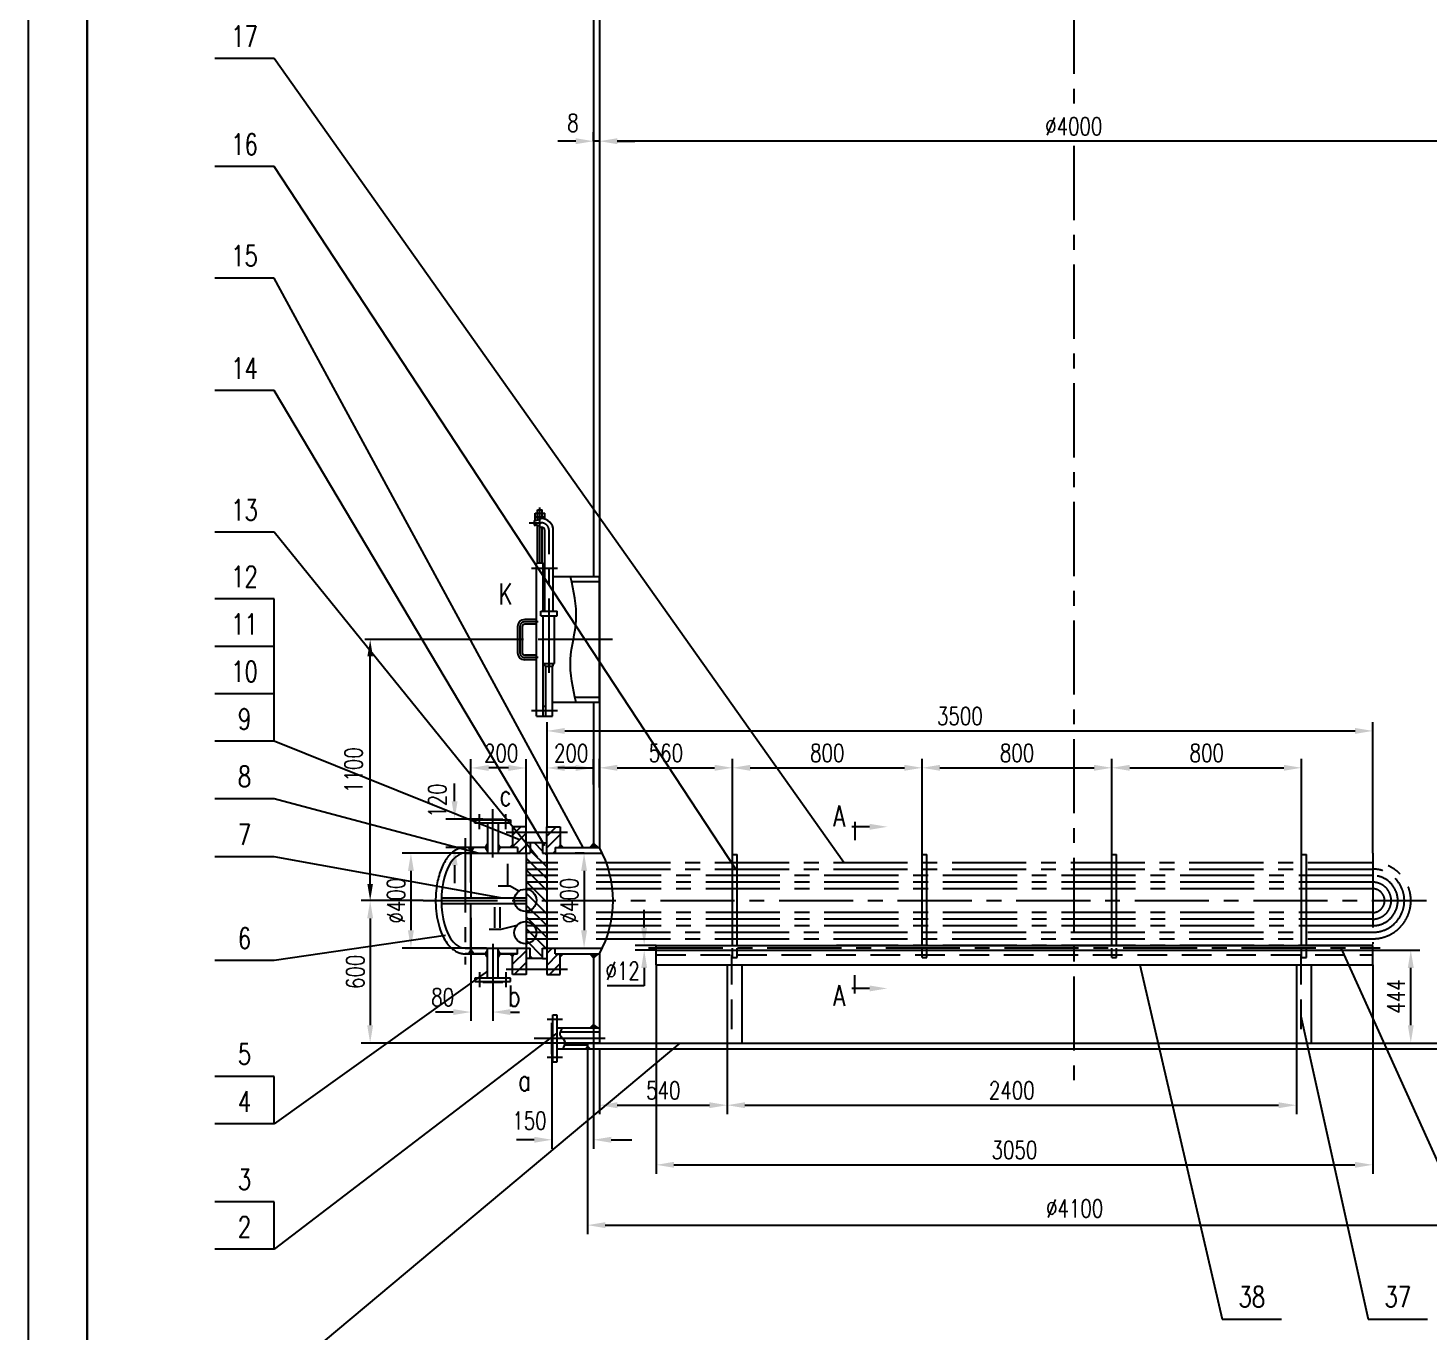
# Model space of a CAD drawing. Header units: millimetres. Extents: x 35295 to 50145, y 0 to 21025.
# Drawn here: x 35295 to 41198, y 9333 to 14828 of the extents above; entities that cross this region are included whole.
import ezdxf
from ezdxf.enums import TextEntityAlignment as Align

# ---------------------------------------------------------------- set-up
doc = ezdxf.new("R2010")
doc.units = ezdxf.units.MM
doc.header["$LTSCALE"] = 250
doc.linetypes.add('CENTER', pattern=[2, 1.25, -0.25, 0.25, -0.25])
doc.linetypes.add('DASHED', pattern=[0.75, 0.5, -0.25])
for name, color, linetype in [('2', 1, 'Continuous'), ('HGJ', 1, 'Continuous'), ('HGJX', 2, 'CENTER'), ('HGJY', 7, 'Continuous'), ('K1', 4, 'Continuous'), ('RENK', 7, 'Continuous')]:
    doc.layers.add(name, color=color, linetype=linetype)
doc.styles.add('hzfs', font='simplex.shx', dxfattribs={"width": 0.75, "bigfont": 'hzfs.shx'})
doc.styles.get("Standard").update_dxf_attribs({"font": 'txt', "width": 0.75, "bigfont": 'hztxt.shx'})
doc.dimstyles.new('ISO-25', dxfattribs={"dimtxt": 2.5, "dimasz": 2.5, "dimexe": 1.25, "dimexo": 0.625, "dimtad": 1, "dimtxsty": 'Standard', "dimcen": 2.5, "dimadec": 0, "dimazin": 0, "dimtfac": 1, "dimtmove": 0, "dimatfit": 3, "dimfxl": 0, "dimarcsym": 0})
doc.dimstyles.get("Standard").update_dxf_attribs({"dimtxt": 0.18, "dimasz": 0.18, "dimexe": 0.18, "dimexo": 0.0625, "dimgap": 0.09, "dimtad": 0, "dimtih": 1, "dimtoh": 1, "dimdec": 4, "dimzin": 0, "dimdsep": 46, "dimtxsty": 'Standard', "dimcen": 0.09, "dimadec": 0, "dimazin": 0, "dimtfac": 1, "dimtdec": 4, "dimtofl": 0, "dimtmove": 0, "dimatfit": 3, "dimfxl": 0, "dimtolj": 1, "dimtzin": 0, "dimarcsym": 0})

# ---------------------------------------------------------------- blocks, each defined once
blk = doc.blocks.new('*D31')
at = {"color": 0, "lineweight": -2}
for p, q in [((37704.4, 14366.3), (37704.4, 14313.8)), ((41629.4, 14351.3), (37779.4, 14351.3)), ((41704.4, 14381.3), (41704.4, 14313.8))]:
    blk.add_line(p, q, dxfattribs=at)
at = {"color": 0}
for points in [[(37779.4, 14363.8), (37779.4, 14338.8), (37704.4, 14351.3)], [(41629.4, 14363.8), (41629.4, 14338.8), (41704.4, 14351.3)]]:
    blk.add_solid(points, dxfattribs=at)
at = {"layer": 'DEFPOINTS', "color": 0}
for p in [(37704.4, 14366.3), (37704.4, 14351.3), (41704.4, 14381.3)]:
    blk.add_point(p, dxfattribs=at)
at = {"color": 0, "insert": (39704.4, 14413.8), "char_height": 75, "attachment_point": 5, "style": 'hzfs'}
blk.add_mtext('\\A1;%%C4000', dxfattribs=at)
blk = doc.blocks.new('*D32')
at = {"color": 0, "lineweight": -2}
for p, q in [((37639.9, 11350.6), (37602.4, 11350.6)), ((37639.9, 11275.6), (37639.9, 11025.6)), ((37637.2, 10950.6), (37677.4, 10950.6))]:
    blk.add_line(p, q, dxfattribs=at)
at = {"color": 0}
for points in [[(37627.4, 11275.6), (37652.4, 11275.6), (37639.9, 11350.6)], [(37627.4, 11025.6), (37652.4, 11025.6), (37639.9, 10950.6)]]:
    blk.add_solid(points, dxfattribs=at)
at = {"layer": 'DEFPOINTS', "color": 0}
for p in [(37639.9, 11350.6), (37637.2, 10950.6), (37639.9, 10950.6)]:
    blk.add_point(p, dxfattribs=at)
at = {"color": 0, "insert": (37577.4, 11150.6), "char_height": 75, "attachment_point": 5, "rotation": 90, "style": 'hzfs'}
blk.add_mtext('\\A1;%%C400', dxfattribs=at)
blk = doc.blocks.new('*D33')
at = {"color": 0, "lineweight": -2}
for p, q in [((37189.2, 11350.6), (36872.3, 11350.6)), ((36909.8, 11275.6), (36909.8, 11025.6)), ((37228.7, 10950.6), (36872.3, 10950.6))]:
    blk.add_line(p, q, dxfattribs=at)
at = {"color": 0}
for points in [[(36897.3, 11275.6), (36922.3, 11275.6), (36909.8, 11350.6)], [(36897.3, 11025.6), (36922.3, 11025.6), (36909.8, 10950.6)]]:
    blk.add_solid(points, dxfattribs=at)
at = {"layer": 'DEFPOINTS', "color": 0}
for p in [(37189.2, 11350.6), (36909.8, 10950.6), (37228.7, 10950.6)]:
    blk.add_point(p, dxfattribs=at)
at = {"color": 0, "insert": (36847.3, 11150.6), "char_height": 75, "attachment_point": 5, "rotation": 90, "style": 'hzfs'}
blk.add_mtext('\\A1;%%C400', dxfattribs=at)
blk = doc.blocks.new('*D34')
at = {"color": 0, "lineweight": -2}
for p, q in [((37483.6, 11747.4), (37483.6, 11903.4)), ((37558.6, 11865.9), (40890.1, 11865.9)), ((40965.1, 11350.5), (40965.1, 11903.4))]:
    blk.add_line(p, q, dxfattribs=at)
at = {"color": 0}
for points in [[(37558.6, 11878.4), (37558.6, 11853.4), (37483.6, 11865.9)], [(40890.1, 11878.4), (40890.1, 11853.4), (40965.1, 11865.9)]]:
    blk.add_solid(points, dxfattribs=at)
at = {"layer": 'DEFPOINTS', "color": 0}
for p in [(40965.1, 11865.9), (37483.6, 11747.4), (40965.1, 11350.5)]:
    blk.add_point(p, dxfattribs=at)
at = {"color": 0, "insert": (39224.3, 11928.4), "char_height": 75, "attachment_point": 5, "style": 'hzfs'}
blk.add_mtext('\\A1;3500', dxfattribs=at)
blk = doc.blocks.new('*D35')
at = {"color": 0, "lineweight": -2}
for p, q in [((37704.4, 11627.4), (37704.4, 11748)), ((38265.1, 11345.1), (38265.1, 11748)), ((37779.4, 11710.5), (38190.1, 11710.5))]:
    blk.add_line(p, q, dxfattribs=at)
at = {"color": 0}
for points in [[(37779.4, 11723), (37779.4, 11698), (37704.4, 11710.5)], [(38190.1, 11723), (38190.1, 11698), (38265.1, 11710.5)]]:
    blk.add_solid(points, dxfattribs=at)
at = {"layer": 'DEFPOINTS', "color": 0}
for p in [(38265.1, 11710.5), (37704.4, 11627.4), (38265.1, 11345.1)]:
    blk.add_point(p, dxfattribs=at)
at = {"color": 0, "insert": (37984.8, 11773), "char_height": 75, "attachment_point": 5, "style": 'hzfs'}
blk.add_mtext('\\A1;560', dxfattribs=at)
blk = doc.blocks.new('*D36')
at = {"color": 0, "lineweight": -2}
for p, q in [((39065.1, 11345.1), (39065.1, 11748)), ((38340.1, 11710.5), (38990.1, 11710.5))]:
    blk.add_line(p, q, dxfattribs=at)
at = {"color": 0}
for points in [[(38340.1, 11723), (38340.1, 11698), (38265.1, 11710.5)], [(38990.1, 11723), (38990.1, 11698), (39065.1, 11710.5)]]:
    blk.add_solid(points, dxfattribs=at)
at = {"layer": 'DEFPOINTS', "color": 0}
for p in [(39065.1, 11710.5), (38265.1, 11345.1), (39065.1, 11345.1)]:
    blk.add_point(p, dxfattribs=at)
at = {"color": 0, "insert": (38665.1, 11773), "char_height": 75, "attachment_point": 5, "style": 'hzfs'}
blk.add_mtext('\\A1;800', dxfattribs=at)
blk = doc.blocks.new('*D37')
at = {"color": 0, "lineweight": -2}
for p, q in [((39865.1, 11345.1), (39865.1, 11748)), ((39140.1, 11710.5), (39790.1, 11710.5))]:
    blk.add_line(p, q, dxfattribs=at)
at = {"color": 0}
for points in [[(39140.1, 11723), (39140.1, 11698), (39065.1, 11710.5)], [(39790.1, 11723), (39790.1, 11698), (39865.1, 11710.5)]]:
    blk.add_solid(points, dxfattribs=at)
at = {"layer": 'DEFPOINTS', "color": 0}
for p in [(39865.1, 11710.5), (39065.1, 11345.1), (39865.1, 11345.1)]:
    blk.add_point(p, dxfattribs=at)
at = {"color": 0, "insert": (39465.1, 11773), "char_height": 75, "attachment_point": 5, "style": 'hzfs'}
blk.add_mtext('\\A1;800', dxfattribs=at)
blk = doc.blocks.new('*D38')
at = {"color": 0, "lineweight": -2}
for p, q in [((40665.1, 11345.1), (40665.1, 11748)), ((39940.1, 11710.5), (40590.1, 11710.5))]:
    blk.add_line(p, q, dxfattribs=at)
at = {"color": 0}
for points in [[(39940.1, 11723), (39940.1, 11698), (39865.1, 11710.5)], [(40590.1, 11723), (40590.1, 11698), (40665.1, 11710.5)]]:
    blk.add_solid(points, dxfattribs=at)
at = {"layer": 'DEFPOINTS', "color": 0}
for p in [(40665.1, 11710.5), (39865.1, 11345.1), (40665.1, 11345.1)]:
    blk.add_point(p, dxfattribs=at)
at = {"color": 0, "insert": (40265.1, 11773), "char_height": 75, "attachment_point": 5, "style": 'hzfs'}
blk.add_mtext('\\A1;800', dxfattribs=at)
blk = doc.blocks.new('*D39')
at = {"color": 0, "lineweight": -2}
for p, q in [((37704.4, 10525.6), (37704.4, 10251)), ((38243.1, 10550.6), (38243.1, 10251)), ((37779.4, 10288.5), (38168.1, 10288.5))]:
    blk.add_line(p, q, dxfattribs=at)
at = {"color": 0}
for points in [[(37779.4, 10301), (37779.4, 10276), (37704.4, 10288.5)], [(38168.1, 10301), (38168.1, 10276), (38243.1, 10288.5)]]:
    blk.add_solid(points, dxfattribs=at)
at = {"layer": 'DEFPOINTS', "color": 0}
for p in [(37704.4, 10525.6), (38243.1, 10550.6), (38243.1, 10288.5)]:
    blk.add_point(p, dxfattribs=at)
at = {"color": 0, "insert": (37973.8, 10351), "char_height": 75, "attachment_point": 5, "style": 'hzfs'}
blk.add_mtext('\\A1;540', dxfattribs=at)
blk = doc.blocks.new('*D40')
at = {"color": 0, "lineweight": -2}
for p, q in [((40643.1, 10716.5), (40643.1, 10251)), ((38318.1, 10288.5), (40568.1, 10288.5))]:
    blk.add_line(p, q, dxfattribs=at)
at = {"color": 0}
for points in [[(38318.1, 10301), (38318.1, 10276), (38243.1, 10288.5)], [(40568.1, 10301), (40568.1, 10276), (40643.1, 10288.5)]]:
    blk.add_solid(points, dxfattribs=at)
at = {"layer": 'DEFPOINTS', "color": 0}
for p in [(38243.1, 10722.4), (40643.1, 10716.5), (40643.1, 10288.5)]:
    blk.add_point(p, dxfattribs=at)
at = {"color": 0, "insert": (39443.1, 10351), "char_height": 75, "attachment_point": 5, "style": 'hzfs'}
blk.add_mtext('\\A1;2400', dxfattribs=at)
blk = doc.blocks.new('*D41')
at = {"color": 0, "lineweight": -2}
for p, q in [((40833.8, 10942.1), (41162.7, 10942.1)), ((41125.2, 10625.6), (41125.2, 10867.1)), ((40778.2, 10550.6), (41162.7, 10550.6))]:
    blk.add_line(p, q, dxfattribs=at)
at = {"color": 0}
for points in [[(41112.7, 10867.1), (41137.7, 10867.1), (41125.2, 10942.1)], [(41112.7, 10625.6), (41137.7, 10625.6), (41125.2, 10550.6)]]:
    blk.add_solid(points, dxfattribs=at)
at = {"layer": 'DEFPOINTS', "color": 0}
for p in [(40833.8, 10942.1), (41125.2, 10942.1), (40778.2, 10550.6)]:
    blk.add_point(p, dxfattribs=at)
at = {"color": 0, "insert": (41062.7, 10746.3), "char_height": 75, "attachment_point": 5, "rotation": 90, "style": 'hzfs'}
blk.add_mtext('\\A1;444', dxfattribs=at)
blk = doc.blocks.new('*D42')
at = {"color": 0, "lineweight": -2}
for p, q in [((36961.7, 11150.6), (36700.5, 11150.6)), ((36738, 11075.6), (36738, 10625.6)), ((37704.4, 10550.6), (36700.5, 10550.6))]:
    blk.add_line(p, q, dxfattribs=at)
at = {"color": 0}
for points in [[(36725.5, 11075.6), (36750.5, 11075.6), (36738, 11150.6)], [(36725.5, 10625.6), (36750.5, 10625.6), (36738, 10550.6)]]:
    blk.add_solid(points, dxfattribs=at)
at = {"layer": 'DEFPOINTS', "color": 0}
for p in [(36961.7, 11150.6), (36738, 10550.6), (37704.4, 10550.6)]:
    blk.add_point(p, dxfattribs=at)
at = {"color": 0, "insert": (36675.5, 10850.6), "char_height": 75, "attachment_point": 5, "rotation": 90, "style": 'hzfs'}
blk.add_mtext('\\A1;600', dxfattribs=at)
blk = doc.blocks.new('*D43')
at = {"color": 0, "lineweight": -2}
for p, q in [((37893.2, 11037.1), (37893.2, 11112.1)), ((37943.8, 10962.1), (37855.7, 10962.1)), ((37943.8, 10942.1), (37855.7, 10942.1)), ((37893.2, 10867.1), (37893.2, 10792.1)), ((37893.2, 10792.1), (37736.9, 10792.1))]:
    blk.add_line(p, q, dxfattribs=at)
at = {"color": 0}
for points in [[(37880.7, 11037.1), (37905.7, 11037.1), (37893.2, 10962.1)], [(37880.7, 10867.1), (37905.7, 10867.1), (37893.2, 10942.1)]]:
    blk.add_solid(points, dxfattribs=at)
at = {"layer": 'DEFPOINTS', "color": 0}
for p in [(37893.2, 10942.1), (37943.8, 10962.1), (37943.8, 10942.1)]:
    blk.add_point(p, dxfattribs=at)
at = {"color": 0, "insert": (37802.5, 10854.6), "char_height": 75, "attachment_point": 5, "style": 'hzfs'}
blk.add_mtext('\\A1;%%c12', dxfattribs=at)
blk = doc.blocks.new('*D71')
at = {"layer": '2', "color": 4, "lineweight": -2}
for p, q in [((37322.4, 12250.6), (36715.5, 12250.6)), ((36738, 11220.6), (36738, 12180.6)), ((36738, 11150.6), (36715.5, 11150.6))]:
    blk.add_line(p, q, dxfattribs=at)
at = {"layer": '2', "color": 4}
for points in [[(36726.3, 12180.6), (36749.6, 12180.6), (36738, 12250.6)], [(36726.3, 11220.6), (36749.6, 11220.6), (36738, 11150.6)]]:
    blk.add_solid(points, dxfattribs=at)
at = {"layer": 'DEFPOINTS', "color": 0}
for p in [(36738, 12250.6), (37322.4, 12250.6), (36738, 11150.6)]:
    blk.add_point(p, dxfattribs=at)
at = {"layer": '2', "color": 7, "insert": (36668, 11700.6), "char_height": 75, "attachment_point": 5, "rotation": 90, "style": 'hzfs'}
blk.add_mtext('1100', dxfattribs=at)

msp = doc.modelspace()

# ---------------------------------------------------------------- hatches: boundary and pattern name
h = msp.add_hatch()
h.set_pattern_fill('ANSI31', color=256, scale=280, style=0)
h.set_pattern_definition([(45, (34552.81, 177.036), (-24.74874, 24.74874), [])])
h.paths.add_polyline_path([(37395.70378, 11439.2488), (37338.70379, 11439.2488), (37338.70361, 11374.56005), (37359.81886, 11374.56005), (37359.81879, 11350.56005), (37395.7035, 11350.56005)])
h.paths.add_polyline_path([(37539.43604, 11439.2488), (37482.43605, 11439.2488), (37482.43634, 11350.56005), (37518.32104, 11350.56005), (37518.32097, 11374.56005), (37539.43622, 11374.56005)])
h.paths.add_polyline_path([(37482.43598, 11461.53307), (37482.43605, 11439.2488), (37539.43604, 11439.2488), (37539.43598, 11461.53307)])
h.paths.add_polyline_path([(37338.70385, 11461.53307), (37338.70379, 11439.2488), (37395.70378, 11439.2488), (37395.70385, 11461.53307)])
h.paths.add_polyline_path([(37395.70378, 10861.8713), (37395.7035, 10950.56005), (37359.81879, 10950.56005), (37359.81886, 10926.56005), (37338.70361, 10926.56005), (37338.70379, 10861.8713)])
h.paths.add_polyline_path([(37395.70385, 10839.58703), (37395.70378, 10861.8713), (37338.70379, 10861.8713), (37338.70385, 10839.58703)])
h.paths.add_polyline_path([(37482.43598, 10839.58703), (37539.43598, 10839.58703), (37539.43604, 10861.8713), (37482.43605, 10861.8713)])
h.paths.add_polyline_path([(37482.43605, 10861.8713), (37539.43604, 10861.8713), (37539.43622, 10926.56005), (37518.32097, 10926.56005), (37518.32104, 10950.56005), (37482.43634, 10950.56005)])
h = msp.add_hatch()
h.set_pattern_fill('ANSI31', color=256, scale=280, angle=90, style=0)
h.set_pattern_definition([(135, (34640.035, 177.036), (-24.74874, -24.74874), [])])
h.paths.add_polyline_path([(37482.43634, 11350.56005), (37465.09809, 11350.56005), (37465.09809, 11393.65807), (37413.04174, 11393.65807), (37413.04174, 11350.56005), (37395.7035, 11350.56005), (37395.7035, 11311.16005), (37482.43634, 11311.16005)])
h.paths.add_polyline_path([(37482.43634, 11311.16005), (37395.7035, 11311.16005), (37395.7035, 11283.66005), (37482.43634, 11283.66005)])
h.paths.add_polyline_path([(37482.43634, 11283.66005), (37395.7035, 11283.66005), (37395.7035, 11255.96005), (37482.43634, 11255.96005)])
h.paths.add_polyline_path([(37482.43634, 11255.96005), (37395.7035, 11255.96005), (37395.7035, 11228.26005), (37482.43634, 11228.26005)])
h.paths.add_polyline_path([(37482.43634, 11228.26005), (37395.7035, 11228.26005), (37395.7035, 11200.56005), (37482.43634, 11200.56005)])
h.paths.add_polyline_path([(37482.43634, 11200.56005), (37395.7035, 11200.56005), (37395.7035, 11150.56005), (37482.43634, 11150.56005)])
h.paths.add_polyline_path([(37482.43634, 11150.56005), (37395.7035, 11150.56005), (37395.7035, 11100.56005), (37482.43634, 11100.56005)])
h.paths.add_polyline_path([(37482.43634, 11100.56005), (37395.7035, 11100.56005), (37395.7035, 11072.86005), (37482.43634, 11072.86005)])
h.paths.add_polyline_path([(37482.43634, 11072.86005), (37395.7035, 11072.86005), (37395.7035, 11045.16005), (37482.43634, 11045.16005)])
h.paths.add_polyline_path([(37482.43634, 11045.16005), (37395.7035, 11045.16005), (37395.7035, 11017.46005), (37482.43634, 11017.46005)])
h.paths.add_polyline_path([(37482.43634, 11017.46005), (37395.7035, 11017.46005), (37395.7035, 10989.96005), (37482.43634, 10989.96005)])
h.paths.add_polyline_path([(37482.43634, 10989.96005), (37395.7035, 10989.96005), (37395.7035, 10950.56005), (37413.04174, 10950.56005), (37413.04174, 10907.46202), (37465.09809, 10907.46202), (37465.09809, 10950.56005), (37482.43634, 10950.56005)])

# ---------------------------------------------------------------- linework, layer by layer
for p, q in [((35295.39807, 21025), (35295.39807, 0)), ((38781.95889, 11482.74239), (38781.95889, 11405.83813)), ((37482.43634, 11350.56005), (37482.43634, 10950.56005)), ((37056.1791, 11003.96314), (36332.9974, 10898.53054)), ((38781.95889, 10759.7629), (38781.95889, 10836.66716))]:
    msp.add_line(p, q)
at = {"linetype": 'CENTER'}
for p, q in [((39704.43622, 18447.59589), (39704.43622, 14476.77481)), ((39704.43622, 14331.2342), (39704.43622, 10351.29012)), ((37311.91255, 11439.2488), (37569.39741, 11439.2488)), ((37395.7035, 11311.16005), (37529.56282, 11311.16005)), ((37395.7035, 11283.66005), (37529.56282, 11283.66005)), ((37691.3787, 11311.16005), (40965.09809, 11311.16005)), ((37691.3787, 11283.66005), (40965.09809, 11283.66005)), ((37529.56282, 11255.96005), (37395.7035, 11255.96005)), ((37529.56282, 11228.26005), (37395.7035, 11228.26005)), ((40965.09809, 11255.96005), (37691.3787, 11255.96005)), ((40965.09809, 11228.26005), (37691.3787, 11228.26005)), ((37529.56282, 11200.56005), (37395.7035, 11200.56005)), ((40965.09809, 11200.56005), (37691.3787, 11200.56005)), ((36961.72083, 11150.56005), (41191.7155, 11150.56005)), ((37529.56282, 11100.56005), (37395.7035, 11100.56005)), ((40965.09809, 11100.56005), (37691.3787, 11100.56005)), ((37529.56282, 11072.86005), (37395.7035, 11072.86005)), ((37529.56282, 11045.16005), (37395.7035, 11045.16005)), ((40965.09809, 11072.86005), (37691.3787, 11072.86005)), ((40965.09809, 11045.16005), (37691.3787, 11045.16005)), ((37395.7035, 11017.46005), (37529.56282, 11017.46005)), ((37395.7035, 10989.96005), (37529.56282, 10989.96005)), ((37691.3787, 11017.46005), (40965.09809, 11017.46005)), ((37691.3787, 10989.96005), (40965.09809, 10989.96005)), ((37311.91255, 10861.8713), (37569.39741, 10861.8713))]:
    msp.add_line(p, q, dxfattribs=at)
at = {"color": 1}
for p, q in [((37679.43622, 16750.56005), (37679.43622, 12515.56005)), ((37704.43622, 16750.56005), (37704.43622, 11374.56005)), ((37679.43622, 11985.56005), (37679.43622, 11374.56005)), ((37232.11277, 11374.56005), (37138.04174, 11374.56005)), ((37138.04174, 11350.56005), (37413.04174, 11350.56005)), ((37359.81886, 11374.56005), (37277.11277, 11374.56005)), ((37395.7035, 11350.56005), (37395.7035, 10950.56005)), ((37465.09809, 11350.56005), (37716.71658, 11350.56005)), ((37482.43634, 11350.56005), (37482.43634, 10950.56005)), ((37518.32097, 11374.56005), (37704.43622, 11374.56005)), ((38265.09809, 10962.06005), (38265.09809, 11345.13844)), ((38265.09809, 11345.07594), (38285.09809, 11345.07594)), ((38285.09809, 10962.06005), (38285.09809, 11345.13844)), ((39065.09809, 10962.06005), (39065.09809, 11345.13844)), ((39065.09809, 11345.07594), (39085.09809, 11345.07594)), ((39085.09809, 10962.06005), (39085.09809, 11345.13844)), ((39865.09809, 10962.06005), (39865.09809, 11345.13844)), ((39865.09809, 11345.07594), (39885.09809, 11345.07594)), ((39885.09809, 10962.06005), (39885.09809, 11345.13844)), ((40665.09809, 10962.06005), (40665.09809, 11345.13844)), ((40665.09809, 11345.07594), (40685.09809, 11345.07594)), ((40685.09809, 10962.06005), (40685.09809, 11345.13844)), ((37138.04174, 10950.56005), (37413.04174, 10950.56005)), ((37138.04174, 10926.56005), (37232.11277, 10926.56005)), ((37232.11277, 10926.56005), (37138.04174, 10926.56005)), ((37232.11277, 10926.56005), (37138.04174, 10926.56005)), ((37359.81886, 10926.56005), (37277.11277, 10926.56005)), ((37359.81886, 10926.56005), (37277.11277, 10926.56005)), ((37277.11277, 10926.56005), (37359.81886, 10926.56005)), ((37465.09809, 10950.56005), (37716.71658, 10950.56005)), ((37518.32097, 10926.56005), (37704.43622, 10926.56005)), ((37679.43622, 10926.56005), (37679.43622, 10614.56005)), ((37704.43622, 10926.56005), (37704.43622, 10550.56005)), ((37943.80839, 10962.06005), (38693.4535, 10962.06005)), ((37943.80839, 10880.06005), (37943.80839, 10962.06005)), ((37943.80839, 10942.06005), (40964.63972, 10942.06005)), ((38693.4535, 10962.06005), (40964.63972, 10962.06005)), ((40964.63972, 10880.06005), (40964.63972, 10962.06005)), ((37943.80839, 10880.06005), (40964.63972, 10880.06005)), ((37654.43622, 10550.56005), (41754.43622, 10550.56005)), ((37654.43622, 10550.56005), (37654.43622, 10525.56005)), ((37654.43622, 10525.56005), (41754.43622, 10525.56005))]:
    msp.add_line(p, q, dxfattribs=at)
at = {"color": 0, "linetype": 'ByBlock'}
for p, q in [((37604.43622, 14351.33239), (37529.43622, 14351.33239)), ((37679.43622, 14351.33239), (37679.43622, 14388.83239)), ((37704.43622, 14351.33239), (37679.43622, 14351.33239)), ((37779.43622, 14351.33239), (37854.43622, 14351.33239)), ((37163.04174, 11226.83066), (37163.04174, 11747.37075)), ((37395.70385, 11461.53307), (37395.70385, 11747.37075)), ((37483.57005, 11461.53307), (37483.57005, 11747.37075)), ((37679.43622, 11640.60921), (37679.43622, 11747.37075)), ((37320.70385, 11709.87075), (37238.04174, 11709.87075)), ((37604.43622, 11709.87075), (37529.43622, 11709.87075)), ((37558.57005, 11709.87075), (37679.43622, 11709.87075)), ((37094.03049, 11569.56005), (37094.03049, 11644.56005)), ((37212.61277, 11494.56005), (37056.53049, 11494.56005)), ((38843.72857, 11461.88096), (38768.72857, 11461.88096)), ((37196.13265, 11374.56005), (37056.53049, 11374.56005)), ((37577.93446, 11350.56005), (37651.57029, 11350.56005)), ((37094.03049, 11299.56005), (37094.03049, 11224.56005)), ((37163.04174, 11078.54488), (37163.04174, 10643.52813)), ((37593.99487, 10950.56005), (37651.57029, 10950.56005)), ((37943.80839, 10880.06005), (37943.80839, 9999.74176)), ((40964.63972, 10880.06005), (40964.63972, 9999.74176)), ((37254.61277, 10765.10188), (37254.61277, 10643.52813)), ((38843.72857, 10780.62434), (38768.72857, 10780.62434)), ((37088.04174, 10681.02813), (37013.04174, 10681.02813)), ((37329.61277, 10681.02813), (37367.24331, 10681.02813)), ((37679.43622, 10632.61471), (37679.43622, 10105.35309)), ((37504.43622, 10532.75055), (37504.43622, 10105.35309)), ((37654.43622, 10525.56005), (37654.43622, 9745.52044)), ((37429.43622, 10142.85309), (37354.43622, 10142.85309)), ((37754.43622, 10142.85309), (37841.51825, 10142.85309)), ((38018.80839, 10037.24176), (40889.63972, 10037.24176)), ((37729.43622, 9783.02044), (41679.43622, 9783.02044))]:
    msp.add_line(p, q, dxfattribs=at)
at = {"color": 1, "linetype": 'Continuous'}
for p, q in [((37429.46705, 12753.06005), (37429.46705, 12733.06005)), ((37454.34317, 12761.06005), (37459.18622, 12761.06005)), ((37454.34317, 12725.06005), (37459.18622, 12725.06005)), ((37359.43622, 12305.56005), (37359.43622, 12195.56005)), ((37379.43622, 12305.56005), (37379.43622, 12195.56005)), ((37439.43622, 12335.56005), (37389.43622, 12335.56005)), ((37439.43622, 12315.56005), (37389.43622, 12315.56005)), ((37439.43622, 12185.56005), (37389.43622, 12185.56005)), ((37439.43622, 12165.56005), (37389.43622, 12165.56005)), ((37467.93622, 12150.56005), (37514.68622, 12150.56005)), ((37474.18622, 12138.56005), (37510.18622, 12138.56005)), ((37038.23724, 11163.06005), (37395.7035, 11163.06005)), ((37038.23724, 11138.06005), (37395.7035, 11138.06005))]:
    msp.add_line(p, q, dxfattribs=at)
at = {"color": 2, "linetype": 'CENTER'}
for p, q in [((37369.43622, 12305.56005), (37369.43622, 12195.56005)), ((37445.90835, 12325.56005), (37389.43622, 12325.56005)), ((37445.90835, 12175.56005), (37389.43622, 12175.56005))]:
    msp.add_line(p, q, dxfattribs=at)
at = {"color": 7, "linetype": 'CENTER'}
msp.add_line((37912.07142, 10952.06005), (40996.38869, 10952.06005), dxfattribs=at)
at = {"color": 7, "linetype": 'DASHED'}
for p, q in [((37943.80839, 10922.06005), (38265.09809, 10922.06005)), ((38261.12868, 10922.06005), (38261.12868, 10550.56005)), ((38285.09809, 10922.06005), (40964.63972, 10922.06005)), ((40661.12868, 10922.06005), (40661.12868, 10550.56005))]:
    msp.add_line(p, q, dxfattribs=at)
at = {"color": 7}
for p, q in [((38265.09809, 10911.09097), (38265.09809, 10950.06005)), ((38285.09809, 10911.09097), (38285.09809, 10950.06005)), ((39065.09809, 10911.09097), (39065.09809, 10950.06005)), ((39085.09809, 10911.09097), (39085.09809, 10950.06005)), ((39865.09809, 10911.09097), (39865.09809, 10950.06005)), ((39885.09809, 10911.09097), (39885.09809, 10950.06005)), ((40665.09809, 10911.09097), (40665.09809, 10950.06005)), ((40685.09809, 10911.09097), (40685.09809, 10950.06005)), ((38265.09809, 10911.09097), (38285.09809, 10911.09097)), ((39065.09809, 10911.09097), (39085.09809, 10911.09097)), ((39865.09809, 10911.09097), (39885.09809, 10911.09097)), ((40665.09809, 10911.09097), (40685.09809, 10911.09097))]:
    msp.add_line(p, q, dxfattribs=at)
at = {"color": 1, "linetype": 'CENTER'}
msp.add_line((40964.63972, 10962.06005), (38703.4535, 10962.06005), dxfattribs=at)
at = {"color": 1, "linetype": 'ByBlock'}
for p, q in [((38243.12868, 10880.06005), (38243.12868, 10632.59808)), ((38243.12868, 10880.06005), (38243.12868, 10550.56005)), ((38305.12868, 10880.06005), (38305.12868, 10550.56005)), ((40643.12868, 10880.06005), (40643.12868, 10632.59808)), ((40643.12868, 10880.06005), (40643.12868, 10550.56005)), ((40705.12868, 10880.06005), (40705.12868, 10550.56005))]:
    msp.add_line(p, q, dxfattribs=at)
at = {"color": 1, "linetype": 'Continuous'}
for centre, radius, start, end in [((37434.64995, 12781.26316), 28.21327, 271.537623476, 314.2677744), ((37434.64995, 12704.85694), 28.21327, 45.7322256, 88.462376524), ((37389.43622, 12305.56005), 30, 90, 180), ((37389.43622, 12305.56005), 10, 90, 180), ((37389.43622, 12195.56005), 30, 180, 270), ((37389.43622, 12195.56005), 10, 180, 270)]:
    msp.add_arc(centre, radius, start, end, dxfattribs=at)
at = {"color": 2, "linetype": 'CENTER'}
for centre, start, end in [((37389.43622, 12305.56005), 90, 180), ((37389.43622, 12195.56005), 180, 270)]:
    msp.add_arc(centre, 20, start, end, dxfattribs=at)
at = {"color": 1}
msp.add_arc((37296.2562, 11150.56005), 465.60383, 331.243011752, 28.756988248, dxfattribs=at)
at = {"linetype": 'CENTER'}
for radius in [160.6, 133.1, 105.4, 77.7, 50]:
    msp.add_arc((40965.09809, 11150.56005), radius, 270, 90, dxfattribs=at)
at = {"color": 0, "linetype": 'ByBlock'}
for points in [[(37604.43622, 14363.83239), (37604.43622, 14338.83239), (37679.43622, 14351.33239)], [(37779.43622, 14363.83239), (37779.43622, 14338.83239), (37704.43622, 14351.33239)], [(37238.04174, 11722.37075), (37238.04174, 11697.37075), (37163.04174, 11709.87075)], [(37320.70385, 11722.37075), (37320.70385, 11697.37075), (37395.70385, 11709.87075)], [(37558.57005, 11722.37075), (37558.57005, 11697.37075), (37483.57005, 11709.87075)], [(37604.43622, 11722.37075), (37604.43622, 11697.37075), (37679.43622, 11709.87075)], [(37081.53049, 11569.56005), (37106.53049, 11569.56005), (37094.03049, 11494.56005)], [(38843.72857, 11474.38096), (38843.72857, 11449.38096), (38918.72857, 11461.88096)], [(37081.53049, 11299.56005), (37106.53049, 11299.56005), (37094.03049, 11374.56005)], [(38843.72857, 10768.12434), (38843.72857, 10793.12434), (38918.72857, 10780.62434)], [(37088.04174, 10693.52813), (37088.04174, 10668.52813), (37163.04174, 10681.02813)], [(37329.61277, 10693.52813), (37329.61277, 10668.52813), (37254.61277, 10681.02813)], [(37429.43622, 10155.35309), (37429.43622, 10130.35309), (37504.43622, 10142.85309)], [(37754.43622, 10155.35309), (37754.43622, 10130.35309), (37679.43622, 10142.85309)], [(38018.80839, 10049.74176), (38018.80839, 10024.74176), (37943.80839, 10037.24176)], [(40889.63972, 10049.74176), (40889.63972, 10024.74176), (40964.63972, 10037.24176)], [(37729.43622, 9795.52044), (37729.43622, 9770.52044), (37654.43622, 9783.02044)]]:
    msp.add_solid(points, dxfattribs=at)
for points in [[(37232.11277, 11350.56005), (37232.11277, 11399.36007), (37218.62103, 11374.56005)], [(37277.11277, 11350.56005), (37277.11277, 11399.36007), (37290.60452, 11374.56005)], [(37163.04174, 11350.56005), (37180.38978, 11374.56005), (37147.71334, 11374.56005)], [(37163.04174, 10950.56005), (37180.38978, 10926.56005), (37147.71334, 10926.56005)], [(37232.11277, 10950.56005), (37232.11277, 10901.76003), (37218.62103, 10926.56005)], [(37277.11277, 10950.56005), (37277.11277, 10901.76003), (37290.60452, 10926.56005)], [(37704.43622, 10614.56005), (37679.43622, 10632.61471), (37659.71349, 10614.56005)], [(37654.43622, 10543.06005), (37669.93886, 10525.56005), (37642.05144, 10525.56005)]]:
    msp.add_solid(points)
at = {"layer": '2'}
for p, q in [((37439.43622, 11928.06005), (37506.43622, 11928.06005)), ((37338.70385, 11461.53307), (37338.70361, 11374.56005)), ((37395.70385, 11461.53307), (37338.70385, 11461.53307)), ((37395.7035, 11350.56005), (37395.70385, 11461.53307)), ((37482.43598, 11461.53307), (37539.43598, 11461.53307)), ((37482.43634, 11350.56005), (37482.43598, 11461.53307)), ((37539.43598, 11461.53307), (37539.43622, 11374.56005)), ((37359.81886, 11374.56005), (37359.81879, 11350.56005)), ((37518.32097, 11374.56005), (37518.32104, 11350.56005)), ((37338.70385, 10839.58703), (37338.70361, 10926.56005)), ((37359.81886, 10926.56005), (37359.81879, 10950.56005)), ((37359.81886, 10926.56005), (37359.81879, 10950.56005)), ((37359.81886, 10926.56005), (37359.81879, 10950.56005)), ((37395.7035, 10950.56005), (37395.70385, 10839.58703)), ((37482.43634, 10950.56005), (37482.43598, 10839.58703)), ((37518.32097, 10926.56005), (37518.32104, 10950.56005)), ((37539.43598, 10839.58703), (37539.43622, 10926.56005)), ((37395.70385, 10839.58703), (37338.70385, 10839.58703)), ((37482.43598, 10839.58703), (37539.43598, 10839.58703))]:
    msp.add_line(p, q, dxfattribs=at)
at = {"layer": 'DEFPOINTS', "color": 0, "linetype": 'ByBlock'}
for p in [(37679.43622, 14351.33239), (37704.43622, 14366.30555), (37163.04174, 11709.87075), (37483.57005, 11709.87075), (37212.61277, 11494.56005), (37395.70385, 11461.53307), (37483.57005, 11461.53307), (37094.03049, 11374.56005), (37196.13265, 11374.56005), (37577.93446, 11350.56005), (37163.04174, 11226.83066), (38265.09809, 11263.43699), (39065.09809, 11263.43699), (39865.09809, 11263.43699), (40665.09809, 11263.43699), (37625.63555, 11150.56005), (37163.04174, 11078.54488), (37593.99487, 10950.56005), (37614.07029, 10950.56005), (37943.80839, 10919.70239), (37943.80839, 10900.06005), (37943.80839, 10880.06005), (40964.63972, 10880.06005), (37254.61277, 10765.10188), (37254.61277, 10681.02813), (37504.43622, 10532.75055), (37654.43622, 10525.56005), (37679.43622, 10142.85309), (40964.63972, 10037.24176)]:
    msp.add_point(p, dxfattribs=at)
at = {"layer": 'HGJ'}
for p, q in [((37179.61277, 11476.56005), (37179.61277, 11490.56005)), ((37179.61277, 11490.56005), (37329.61277, 11490.56005)), ((37329.61277, 11476.56005), (37179.61277, 11476.56005)), ((37212.61277, 11490.56005), (37212.61277, 11494.56005)), ((37212.61277, 11494.56005), (37296.61277, 11494.56005)), ((37232.11277, 11476.56005), (37232.11277, 11350.56005)), ((37277.11277, 11476.56005), (37277.11277, 11350.56005)), ((37296.61277, 11494.56005), (37296.61277, 11490.56005)), ((37329.61277, 11490.56005), (37329.61277, 11476.56005)), ((37413.04174, 11393.65807), (37395.70363, 11393.65813)), ((37465.09809, 11393.65807), (37413.04174, 11393.65807)), ((37413.04174, 11393.65807), (37413.04174, 11350.56005)), ((37465.09809, 11393.65807), (37482.4362, 11393.65813)), ((37465.09809, 11393.65807), (37465.09809, 11350.56005)), ((37163.04174, 11374.56005), (37163.04174, 11163.06005)), ((37163.04174, 10926.56005), (37163.04174, 11138.06005)), ((37232.11277, 10824.56005), (37232.11277, 10950.56005)), ((37277.11277, 10824.56005), (37277.11277, 10950.56005)), ((37413.04174, 10907.46202), (37413.04174, 10950.56005)), ((37465.09809, 10907.46202), (37465.09809, 10950.56005)), ((37413.04174, 10907.46202), (37395.70363, 10907.46197)), ((37465.09809, 10907.46202), (37413.04174, 10907.46202)), ((37465.09809, 10907.46202), (37482.4362, 10907.46197)), ((37329.61277, 10824.56005), (37179.61277, 10824.56005)), ((37179.61277, 10824.56005), (37179.61277, 10810.56005)), ((37179.61277, 10810.56005), (37329.61277, 10810.56005)), ((37212.61277, 10810.56005), (37212.61277, 10806.56005)), ((37212.61277, 10806.56005), (37296.61277, 10806.56005)), ((37296.61277, 10806.56005), (37296.61277, 10810.56005)), ((37329.61277, 10810.56005), (37329.61277, 10824.56005)), ((37504.43622, 10504.06005), (37504.43622, 10636.06005)), ((37504.43622, 10636.06005), (37508.43622, 10636.06005)), ((37508.43622, 10470.06005), (37508.43622, 10670.06005)), ((37508.43622, 10670.06005), (37524.43622, 10670.06005)), ((37524.43622, 10670.06005), (37524.43622, 10470.06005)), ((37524.43622, 10614.56005), (37704.43622, 10614.56005)), ((37540.32261, 10597.06005), (37704.43622, 10597.06005)), ((37524.43622, 10525.56005), (37704.43622, 10525.56005)), ((37558.54984, 10543.06005), (37654.43622, 10543.06005)), ((37563.55932, 10543.06005), (37654.43622, 10543.06005)), ((37508.43622, 10504.06005), (37504.43622, 10504.06005)), ((37524.43622, 10470.06005), (37508.43622, 10470.06005))]:
    msp.add_line(p, q, dxfattribs=at)
at = {"layer": 'HGJ', "color": 7, "linetype": 'CENTER'}
for p, q in [((37138.04174, 11413.30351), (37138.04174, 10881.6561)), ((40965.09809, 11350.49127), (40965.09809, 10967.76725))]:
    msp.add_line(p, q, dxfattribs=at)
at = {"layer": 'HGJ'}
msp.add_ellipse((37138.04174, 11150.56005), major_axis=(0, 200), ratio=0.5, start_param=0, end_param=3.1415926536, dxfattribs=at)
msp.add_open_spline([(37138.04174, 11374.56005), (37134.07371, 11374.56005), (37130.10611, 11374.23929), (37122.26847, 11372.97575), (37118.39901, 11372.03351), (37110.83283, 11369.57801), (37107.13615, 11368.06539), (37099.95775, 11364.53227), (37096.47571, 11362.51215), (37089.7412, 11358.02275), (37086.48837, 11355.55357), (37077.05266, 11347.52664), (37071.21418, 11341.36487), (37060.3936, 11327.69032), (37055.4098, 11320.17426), (37046.26237, 11303.96934), (37042.09923, 11295.27904), (37034.60035, 11276.90383), (37031.26527, 11267.21859), (37025.45031, 11247.05521), (37022.97087, 11236.57717), (37018.8981, 11215.05494), (37017.30503, 11204.01099), (37014.52373, 11176.63253), (37013.83023, 11160.12464), (37014.36522, 11127.21639), (37015.5936, 11110.81788), (37019.93247, 11078.89883), (37023.0419, 11063.37997), (37031.05604, 11033.9285), (37035.95816, 11019.9966), (37046.20283, 10997.16344), (37051.20744, 10987.82895), (37062.26323, 10970.73809), (37068.3145, 10962.97782), (37079.22708, 10951.70977), (37083.76675, 10947.66399), (37093.34137, 10940.48745), (37098.37853, 10937.35675), (37107.89116, 10932.68998), (37112.28482, 10930.96344), (37121.29856, 10928.32157), (37125.91833, 10927.40774), (37133.06133, 10926.68601), (37135.55151, 10926.56005), (37138.04174, 10926.56005)], degree=3, knots=[0, 0, 0, 0, 0.0804330686, 0.0804330686, 0.1608661372, 0.1608661372, 0.2412992059, 0.2412992059, 0.3217322745, 0.3217322745, 0.4021653431, 0.4021653431, 0.5635295094, 0.5635295094, 0.7248936756, 0.7248936756, 0.8862578418, 0.8862578418, 1.0476220081, 1.0476220081, 1.2089861743, 1.2089861743, 1.3703503405, 1.3703503405, 1.6032991293, 1.6032991293, 1.8362479181, 1.8362479181, 2.0691967068, 2.0691967068, 2.3021454956, 2.3021454956, 2.4835730951, 2.4835730951, 2.6650006947, 2.6650006947, 2.7830247233, 2.7830247233, 2.9010487519, 2.9010487519, 2.9960819191, 2.9960819191, 3.0911150862, 3.0911150862, 3.1415926536, 3.1415926536, 3.1415926536, 3.1415926536], dxfattribs=at)
for points in [[(37348.7673, 11374.56005), (37338.70366, 11392.61621), (37322.43186, 11374.56005)], [(37529.37253, 11374.56005), (37539.43617, 11392.61621), (37555.70798, 11374.56005)], [(37660.2563, 11374.56005), (37679.43622, 11397.45286), (37704.43622, 11374.56005)], [(37348.7673, 10926.56005), (37338.70366, 10908.50389), (37322.43186, 10926.56005)], [(37529.37253, 10926.56005), (37539.43617, 10908.50389), (37555.70798, 10926.56005)], [(37660.2563, 10926.56005), (37679.43622, 10903.66724), (37704.43622, 10926.56005)]]:
    msp.add_solid(points, dxfattribs=at)
at = {"layer": 'HGJX'}
for p, q in [((37199.61277, 11451.56005), (37199.61277, 11514.56005)), ((37309.61277, 11451.56005), (37309.61277, 11514.56005)), ((37199.61277, 10849.56005), (37199.61277, 10786.56005)), ((37309.61277, 10849.56005), (37309.61277, 10786.56005)), ((37549.43622, 10650.06005), (37484.43622, 10650.06005)), ((37729.43622, 10570.06005), (37429.43622, 10570.06005)), ((37549.43622, 10490.06005), (37484.43622, 10490.06005))]:
    msp.add_line(p, q, dxfattribs=at)
at = {"layer": 'HGJX', "linetype": 'CENTER'}
for p, q in [((37254.61277, 11333.10193), (37254.61277, 11536.01822)), ((37254.61277, 10968.01817), (37254.61277, 10765.10188))]:
    msp.add_line(p, q, dxfattribs=at)
at = {"layer": 'HGJY'}
for p, q in [((36332.9974, 14699.56488), (36082.9974, 14699.56488)), ((38735.03055, 11311.16005), (36332.9974, 14699.56488)), ((36332.9974, 14244.14604), (36082.9974, 14244.14604)), ((38280.20803, 11283.66005), (36332.9974, 14244.14604)), ((36332.9974, 13774.72528), (36082.9974, 13774.72528)), ((37635.62275, 11374.56005), (36332.9974, 13774.72528)), ((36332.9974, 13300.46428), (36082.9974, 13300.46428)), ((37474.52521, 11381.91327), (36332.9974, 13300.46428)), ((36332.9974, 12703.4199), (36082.9974, 12703.4199)), ((37443.22059, 11332.1374), (36332.9974, 12703.4199)), ((36332.9974, 12422.39732), (36082.9974, 12422.39732)), ((36332.9974, 11822.39732), (36332.9974, 12422.39732)), ((36332.9974, 12222.39732), (36082.9974, 12222.39732)), ((36332.9974, 12022.39732), (36082.9974, 12022.39732)), ((36332.9974, 11822.39732), (36082.9974, 11822.39732)), ((37367.53615, 11406.33297), (36332.9974, 11822.39732)), ((36332.9974, 11580.15418), (36082.9974, 11580.15418)), ((37192.27692, 11350.56005), (36332.9974, 11580.15418)), ((36332.9974, 11335.23972), (36082.9974, 11335.23972)), ((37288.10848, 11163.06005), (36332.9974, 11335.23972)), ((37328.66834, 11211.54317), (37278.3255, 11211.54317)), ((37364.14948, 11189.96945), (37328.66834, 11211.54317)), ((37356.75469, 11046.42959), (37289.40022, 11029.29386)), ((37289.40022, 11029.29386), (37239.05739, 11029.29386)), ((40830.22012, 10952.06005), (41537.03359, 9387.44668)), ((36332.9974, 10898.53054), (36082.9974, 10898.53054)), ((39983.26254, 10880.06005), (40330.57602, 9387.44668)), ((37232.11277, 10853.58624), (36332.9974, 10210.2036)), ((40661.12868, 10663.67115), (40945.99132, 9387.44668)), ((37524.43622, 10592.06643), (36332.9974, 9681.93503)), ((38043.27607, 10550.56005), (36332.9974, 9118.77165)), ((36332.9974, 10410.2036), (36082.9974, 10410.2036)), ((36332.9974, 10210.2036), (36332.9974, 10410.2036)), ((36332.9974, 10210.2036), (36082.9974, 10210.2036)), ((36332.9974, 9881.93503), (36082.9974, 9881.93503)), ((36332.9974, 9681.93503), (36332.9974, 9881.93503)), ((36332.9974, 9681.93503), (36082.9974, 9681.93503)), ((40330.57602, 9387.44668), (40580.57602, 9387.44668)), ((40945.99132, 9387.44668), (41195.99132, 9387.44668))]:
    msp.add_line(p, q, dxfattribs=at)
for centre in [(37392.11033, 11152.3813), (37392.11033, 11015.69432)]:
    msp.add_circle(centre, 46.84739, dxfattribs=at)
msp.add_spline([(37549.43622, 10525.56005), (37559.43622, 10555.22672), (37539.43622, 10584.89338), (37549.43622, 10614.56005)], degree=3, dxfattribs=at)
at = {"layer": 'K1', "const_width": 10}
msp.add_lwpolyline([(35545.39807, 250), (35545.39807, 20400), (49895.39807, 20400), (49895.39807, 250)], close=True, dxfattribs=at)
at = {"layer": 'RENK', "color": 1, "linetype": 'Continuous'}
for p, q in [((37429.46705, 12753.06005), (37435.40701, 12753.06005)), ((37433.68622, 12753.06005), (37433.68622, 12783.06005)), ((37433.68622, 12783.06005), (37473.68622, 12783.06005)), ((37433.68622, 12768.06005), (37473.68622, 12768.06005)), ((37443.68622, 12755.98806), (37443.68622, 12798.06005)), ((37443.68622, 12798.06005), (37463.68622, 12798.06005)), ((37463.68622, 12760.42869), (37463.68622, 12798.06005)), ((37473.68622, 12757.77797), (37473.68622, 12783.06005)), ((37429.46705, 12733.06005), (37435.40701, 12733.06005)), ((37443.68622, 12573.06005), (37443.68622, 12730.13203)), ((37463.68622, 12573.06005), (37463.68622, 12722.74863)), ((37474.18622, 12370.56005), (37474.18622, 12710.06005)), ((37510.18622, 12370.56005), (37510.18622, 12710.06005)), ((37439.43622, 11928.06005), (37439.43622, 12573.06005)), ((37467.93622, 12573.06005), (37439.43622, 12573.06005)), ((37467.93622, 12370.56005), (37467.93622, 12573.06005)), ((37474.18622, 12532.8531), (37467.93622, 12532.8531)), ((37704.43622, 12515.56005), (37510.18622, 12515.56005)), ((37704.43622, 11985.56005), (37704.43622, 12515.56005)), ((37704.43622, 12494.55172), (37584.91881, 12494.55172)), ((37457.68622, 12370.56005), (37526.68622, 12370.56005)), ((37457.68622, 12350.56005), (37457.68622, 12370.56005)), ((37457.68622, 12350.56005), (37526.68622, 12350.56005)), ((37467.93622, 11928.06005), (37467.93622, 12350.56005)), ((37514.68622, 12150.56005), (37514.68622, 12350.56005)), ((37526.68622, 12350.56005), (37526.68622, 12370.56005)), ((37474.18622, 12138.56005), (37474.18622, 12150.56005)), ((37477.93622, 11928.06005), (37477.93622, 12138.56005)), ((37506.43622, 11928.06005), (37506.43622, 12138.56005)), ((37510.18622, 12138.56005), (37510.18622, 12150.56005)), ((37704.43622, 11985.56005), (37506.43622, 11985.56005)), ((37704.43622, 12006.56838), (37601.88759, 12006.56838)), ((37477.93622, 11968.267), (37467.93622, 11968.267))]:
    msp.add_line(p, q, dxfattribs=at)
at = {"layer": 'RENK', "color": 2, "linetype": 'CENTER'}
for p, q in [((37453.68622, 12573.06005), (37453.68622, 12807.43335)), ((37408.72614, 12743.06005), (37459.18622, 12743.06005)), ((37492.18622, 12111.16003), (37492.18622, 12710.06005)), ((37528.20145, 12550.56005), (37417.5611, 12550.56005)), ((37759.26575, 12250.56005), (37322.40772, 12250.56005)), ((37528.20145, 11950.56005), (37417.5611, 11950.56005))]:
    msp.add_line(p, q, dxfattribs=at)
at = {"layer": 'RENK', "color": 1, "linetype": 'Continuous'}
for radius in [51, 15]:
    msp.add_arc((37459.18622, 12710.06005), radius, 0, 90, dxfattribs=at)
at = {"layer": 'RENK', "color": 2, "linetype": 'CENTER'}
msp.add_arc((37459.18622, 12710.06005), 33, 0, 90, dxfattribs=at)
at = {"layer": 'RENK', "color": 7, "linetype": 'Continuous'}
msp.add_spline([(37606.63999, 11985.56005), (37582.53037, 12166.56005), (37606.63999, 12334.56005), (37582.53037, 12515.56005)], degree=3, dxfattribs=at)

# ---------------------------------------------------------------- texts
at = {"style": 'hzfs', "width": 0.75}
for p in [(38689.80508, 11463.51637), (38689.80508, 10706.67863)]:
    msp.add_text('A', height=87.5, dxfattribs=at).set_placement(p)
at = {"color": 0, "linetype": 'ByBlock', "style": 'hzfs'}
for s, insert, char_height, attachment_point in [('8', (37568.99467, 14428.41105), 75, 4), ('\\A1;200', (37290.53322, 11772.37075), 75, 5), ('\\A1;200', (37585.52453, 11772.37075), 75, 5), ('\\A1;80', (37043.6657, 10743.52813), 75, 5), ('\\A1;150', (37409.44116, 10223.2383), 75, 5), ('\\A1;3050', (39454.22406, 10099.74176), 75, 5), ('∅4100', (39708.09199, 9853.47397), 74.99625, 5)]:
    msp.add_mtext(s, dxfattribs=dict(at, insert=insert, char_height=char_height, attachment_point=attachment_point))
at = {"color": 0, "linetype": 'ByBlock', "insert": (37020.86823, 11572.37875), "char_height": 75, "attachment_point": 5, "rotation": 90, "style": 'hzfs'}
msp.add_mtext('\\A1;120', dxfattribs=at)
at = {"layer": 'HGJY', "style": 'hzfs', "width": 0.75}
for s, p in [('17', (36207.9974, 14749.56488)), ('16', (36207.9974, 14294.14604)), ('15', (36207.9974, 13824.72528)), ('14', (36207.9974, 13350.46428)), ('13', (36207.9974, 12753.4199)), ('12', (36207.9974, 12472.39732)), ('11', (36207.9974, 12272.39732)), ('10', (36207.9974, 12072.39732)), ('9', (36207.9974, 11872.39732)), ('8', (36207.9974, 11630.15418)), ('7', (36207.9974, 11385.23972)), ('6', (36207.9974, 10948.53054)), ('5', (36207.9974, 10460.2036)), ('4', (36207.9974, 10260.2036)), ('3', (36207.9974, 9931.93503)), ('2', (36207.9974, 9731.93503)), ('38', (40455.57602, 9437.44668)), ('37', (41070.99132, 9437.44668))]:
    msp.add_text(s, height=87.5, dxfattribs=at).set_placement(p, align=Align.CENTER)
for s, p in [('K', (37308.12516, 12442.95243)), ('c', (37308.12516, 11594.56005)), ('b', (37345.43838, 10748.89612)), ('a', (37389.10274, 10392.93251))]:
    msp.add_text(s, height=87.5, dxfattribs=at).set_placement(p, align=Align.MIDDLE)
for s, p in [('I', (37305.50816, 11217.70345)), ('II', (37251.0394, 11035.45413))]:
    msp.add_text(s, height=87.5, dxfattribs=at).set_placement(p)

# ---------------------------------------------------------------- dimensions: what is measured, and where the dimension line sits
for base, p1, p2, text, picture, middle in [((37704.43622, 14351.33239), (41704.43622, 14381.27864), (37704.43622, 14366.30555), '%%C4000', '*D31', (39704.43622, 14413.83239)), ((38265.09809, 11710.45018), (37704.43622, 11627.43015), (38265.09809, 11345.07594), '560', '*D35', (37984.76716, 11772.95018)), ((38243.12868, 10288.46358), (37704.43622, 10525.56005), (38243.12868, 10550.56005), '540', '*D39', (37973.78245, 10350.96358))]:
    dim = msp.add_linear_dim(base=base, p1=p1, p2=p2, text=text, dimstyle='Standard', override={"dimtxt": 75, "dimasz": 75, "dimexe": 37.5, "dimexo": 0, "dimgap": 25, "dimtad": 1, "dimtih": 0, "dimzin": 8, "dimtxsty": 'hzfs', "dimcen": 0, "dimtfac": 0.8, "dimatfit": 2})
    dim.commit()
    dim.dimension.update_dxf_attribs({"geometry": picture, "text_midpoint": middle})
dim = msp.add_linear_dim(base=(40965.09809, 11865.89617), p1=(37483.57005, 11747.37075), p2=(40965.09809, 11350.49127), text='3500', dimstyle='Standard', override={"dimtxt": 75, "dimasz": 75, "dimexe": 37.5, "dimexo": 0, "dimgap": 25, "dimtad": 1, "dimtih": 0, "dimzin": 8, "dimtxsty": 'hzfs', "dimcen": 0, "dimtfac": 0.8, "dimatfit": 2})
dim.commit()
dim.dimension.update_dxf_attribs({"geometry": '*D34', "text_midpoint": (39224.33407, 11865.89617), "dimtype": 160})
for base, p1, p2, picture, middle in [((39065.09809, 11710.45018), (38265.09809, 11345.07594), (39065.09809, 11345.07594), '*D36', (38665.09809, 11772.95018)), ((39865.09809, 11710.45018), (39065.09809, 11345.07594), (39865.09809, 11345.07594), '*D37', (39465.09809, 11772.95018)), ((40665.09809, 11710.45018), (39865.09809, 11345.07594), (40665.09809, 11345.07594), '*D38', (40265.09809, 11772.95018)), ((40643.12868, 10288.46358), (38243.12868, 10722.38461), (40643.12868, 10716.49056), '*D40', (39443.12868, 10350.96358))]:
    dim = msp.add_linear_dim(base=base, p1=p1, p2=p2, dimstyle='Standard', override={"dimtxt": 75, "dimasz": 75, "dimexe": 37.5, "dimexo": 0, "dimgap": 25, "dimtad": 1, "dimtih": 0, "dimzin": 8, "dimtxsty": 'hzfs', "dimcen": 0, "dimse1": 1, "dimtfac": 0.8, "dimtmove": 1})
    dim.commit()
    dim.dimension.update_dxf_attribs({"geometry": picture, "text_midpoint": middle})
for base, p1, p2, text, picture, middle in [((36909.7508, 10950.56005), (37189.22712, 11350.56005), (37228.68269, 10950.56005), '%%C400', '*D33', (36847.2508, 11150.56005)), ((37639.91499, 10950.56005), (37639.91499, 11350.56005), (37637.22602, 10950.56005), '%%C400', '*D32', (37577.41499, 11150.56005)), ((37893.15602, 10942.06005), (37943.80839, 10962.06005), (37943.80839, 10942.06005), '%%c12', '*D43', (37802.53102, 10854.56005)), ((41125.17928, 10942.06005), (40778.17864, 10550.56005), (40833.82967, 10942.06005), '444', '*D41', (41062.67928, 10746.31005))]:
    dim = msp.add_linear_dim(base=base, p1=p1, p2=p2, angle=90, text=text, dimstyle='Standard', override={"dimtxt": 75, "dimasz": 75, "dimexe": 37.5, "dimexo": 0, "dimgap": 25, "dimtad": 1, "dimtih": 0, "dimzin": 8, "dimtxsty": 'hzfs', "dimcen": 0, "dimtfac": 0.8, "dimatfit": 2})
    dim.commit()
    dim.dimension.update_dxf_attribs({"geometry": picture, "text_midpoint": middle})
dim = msp.add_linear_dim(base=(36737.96031, 10550.56005), p1=(36961.72083, 11150.56005), p2=(37704.43622, 10550.56005), angle=90, dimstyle='Standard', override={"dimtxt": 75, "dimasz": 75, "dimexe": 37.5, "dimexo": 0, "dimgap": 25, "dimtad": 1, "dimtih": 0, "dimzin": 8, "dimtxsty": 'hzfs', "dimcen": 0, "dimtfac": 0.8, "dimatfit": 2})
dim.commit()
dim.dimension.update_dxf_attribs({"geometry": '*D42', "text_midpoint": (36675.46031, 10850.56005)})
at = {"layer": '2'}
dim = msp.add_linear_dim(base=(36737.96031, 12250.56005), p1=(36737.96031, 11150.56005), p2=(37322.40772, 12250.56005), angle=90, dimstyle='ISO-25', override={"dimtxt": 75, "dimasz": 70, "dimexe": 22.5, "dimexo": 0, "dimgap": 32.5, "dimtxsty": 'hzfs', "dimcen": 0, "dimclrd": 4, "dimclre": 4, "dimclrt": 7, "dimtfac": 0.7, "dimatfit": 2}, dxfattribs=at)
dim.commit()
dim.dimension.update_dxf_attribs({"geometry": '*D71', "text_midpoint": (36667.96031, 11700.56005)})

doc.saveas('drawing.dxf')
